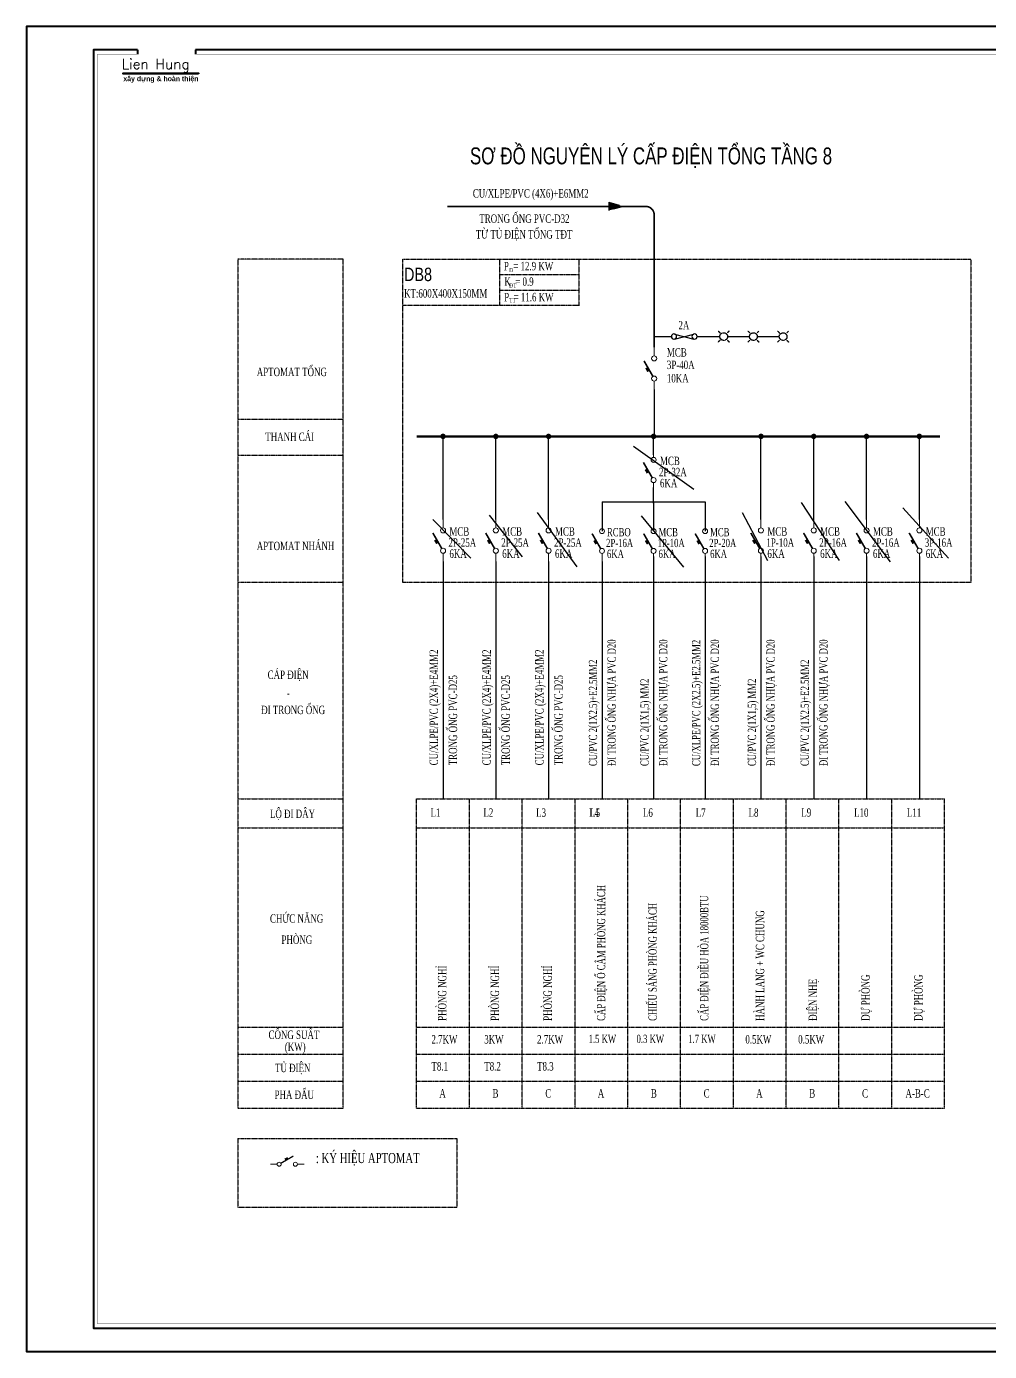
# Model space of a CAD drawing. Header units: inches. Extents: x -30463 to 18, y -115022 to 17.
# Drawn here: x -30463 to -14980, y -66322 to -45027 of the extents above; entities that cross this region are included whole.
import ezdxf
from ezdxf.enums import TextEntityAlignment as Align

# ---------------------------------------------------------------- set-up
doc = ezdxf.new("R2010")
doc.units = ezdxf.units.IN
doc.header["$MEASUREMENT"] = 0
for name, pattern in [('CENTER2', [1.125, 0.75, -0.125, 0.125, -0.125]), ('DASHED', [0.282222, 0.141111, -0.141111]), ('HIDDEN', [9.525, 6.35, -3.175])]:
    doc.linetypes.add(name, pattern=pattern)
for name, color, linetype in [('1', 1, 'Continuous'), ('day dan', 3, 'Continuous'), ('dien', 3, 'Continuous'), ('dien phong', 2, 'Continuous'), ('Sche', 2, 'Continuous'), ('tbi', 5, 'Continuous'), ('TEXT-E', 30, 'Continuous'), ('XT-Thiet bi dien', 50, 'HIDDEN')]:
    doc.layers.add(name, color=color, linetype=linetype)
for name, color, linetype, lineweight in [('6', 6, 'Continuous', 60), ('A-NETCAT', 7, 'Continuous', 40), ('cat1', 252, 'Continuous', 40), ('dây điện 2', 32, 'Continuous', 25), ('E-TEXT', 4, 'Continuous', 13), ('TBD', 2, 'Continuous', 15)]:
    doc.layers.add(name, color=color, linetype=linetype, lineweight=lineweight)
doc.styles.add('0-Thuong', font='vntimeh.shx', dxfattribs={"width": 0.7})
doc.styles.add('BOLD', font='')
doc.styles.add('RomanS', font='romans.shx')
doc.styles.add('VnAvantH', font='')
doc.styles.add('XT-Text dien', font='vntimeh.shx', dxfattribs={"width": 0.7})
doc.styles.get('BOLD').set_extended_font_data('VNI-Avo', bold=True)
doc.styles.get('VnAvantH').set_extended_font_data('.VnAvantH')

# ---------------------------------------------------------------- blocks, each defined once
blk = doc.blocks.new('DI2')
at = {"layer": 'TBD'}
for p, q in [((0, 1000), (0, 1250)), ((0, 250), (0, 0))]:
    blk.add_line(p, q, dxfattribs=at)
for points, const_width in [([(-37, 390), (-302, 850)], 50), ([(-177, 533), (-239, 641)], 60)]:
    blk.add_lwpolyline(points, dxfattribs=dict(at, const_width=const_width))
for centre in [(0, 925), (0, 325)]:
    blk.add_circle(centre, 75, dxfattribs=at)
blk = doc.blocks.new('A$C074D4DC1')
blk.add_lwpolyline([(44733, -1037), (44733, 30566), (42, 30566), (42, -1037)], close=True)
for points in [[(2691, 30008), (1638, 30008), (1638, -479), (44175, -479), (44175, 30008), (4075, 30008)], [(2691, 30008), (2691, 29906)], [(4075, 30008), (4075, 29906)]]:
    blk.add_lwpolyline(points)
at = {"color": 142, "true_color": 0x00a1d6, "const_width": 6.02}
blk.add_lwpolyline([(2691, 29906), (1739, 29906), (1739, -377), (44073, -377), (44073, 29906), (4075, 29906)], dxfattribs=at)
at = {"color": 1}
blk.add_lwpolyline([(4144, 29434), (2345, 29434), (2345, 29451), (4144, 29451)], close=True, dxfattribs=at)
at = {"layer": 'A-NETCAT'}
for points in [[(2691, 30008), (2691, 29906)], [(4075, 30008), (4075, 29906)]]:
    blk.add_lwpolyline(points, dxfattribs=at)
at = {"color": 1}
for s, height, style, p in [('Lien Hung', 240.5, 'RomanS', (2317, 29551)), ('xaây döïng & hoaøn thieän', 119.83, 'BOLD', (2353, 29262))]:
    blk.add_text(s, height=height, dxfattribs=dict(at, style=style)).set_placement(p)
blk = doc.blocks.new('mt')
at = {"layer": 'XT-Thiet bi dien', "linetype": 'DASHED', "lineweight": -3}
h = blk.add_hatch(color=5, dxfattribs=at)
h.set_gradient(color1=(0, 0, 255), one_color=1, tint=1)
h.paths.add_polyline_path([(3764.42, -1139.31), (3755.52, -1136.86), (3755.52, -1141.76)])
at = {"layer": 'XT-Thiet bi dien', "color": 3, "lineweight": -3}
for p, q in [((3755.52, -1136.86), (3764.42, -1139.31)), ((3755.52, -1136.86), (3755.52, -1141.76)), ((3764.42, -1139.31), (3755.52, -1141.76))]:
    blk.add_line(p, q, dxfattribs=at)
blk = doc.blocks.new('donut')
at = {"layer": 'dien phong', "const_width": 75}
blk.add_lwpolyline([(-37.5, 0, 1), (37.5, 0, 1)], format="xyb", close=True, dxfattribs=at)
blk = doc.blocks.new('W')
for p, q in [((-8.75, 0.97), (-1.25, -0.97)), ((-8.75, -0.97), (-1.25, 0.97))]:
    blk.add_line(p, q)
for centre in [(-9, 0), (-1, 0)]:
    blk.add_circle(centre, 1)

msp = doc.modelspace()

# ---------------------------------------------------------------- linework, layer by layer
for p, q in [((-20701, -51771), (-19734, -52465)), ((-18010, -52677), (-17396, -53609)), ((-17306, -52659), (-16579, -53632)), ((-16372, -52763), (-15642, -53570)), ((-23929, -52950), (-23321, -53570)), ((-23022, -52883), (-22495, -53553)), ((-22250, -52839), (-21616, -53713)), ((-20583, -52890), (-19898, -53714)), ((-18956, -52840), (-18551, -53608, -19928))]:
    msp.add_line(p, q)
at = {"color": 6, "linetype": 'Continuous', "const_width": 38, "elevation": 2438}
msp.add_lwpolyline([(-24192, -51615), (-15778, -51615)], dxfattribs=at)
at = {"layer": 'dây điện 2', "linetype": 'DASHED', "lineweight": -3, "const_width": 26.5, "elevation": -36989}
msp.add_lwpolyline([(-20371, -50185), (-20371, -48055, 0.414214), (-20507, -47919), (-23696, -47919)], format="xyb", dxfattribs=at)
at = {"layer": 'Sche', "color": 3, "linetype": 'ByBlock'}
for p, q in [((-20371, -50010, -36989), (-20094, -50010, -36989)), ((-19681, -50010, -36989), (-19319, -50011, -36989)), ((-19192, -50011, -36989), (-18838, -50011, -36989)), ((-18714, -50011, -36989), (-18360, -50011, -36989)), ((-20371, -50863, -36568), (-20371, -51615, -36568)), ((-23766, -52950, 2438), (-23766, -51615, 2438)), ((-22917, -52950, 2438), (-22917, -51615, 2438)), ((-22069, -52950, 2438), (-22069, -51615, 2438)), ((-20381, -51911, 17077), (-20381, -51615, 19078)), ((-18654, -52950, -19928), (-18654, -51615, -19928)), ((-17806, -52950, -29681), (-17806, -51615, -29681)), ((-16957, -52950, -15052), (-16957, -51615, -15052)), ((-16108, -52950, -423), (-16108, -51615, -423)), ((-20381, -52687, 11825), (-20381, -52438, 13507)), ((-21210, -52666, 14202), (-21210, -53138, 14202)), ((-21210, -52666, 14202), (-19552, -52666, -23843)), ((-20381, -52666, -7203), (-20381, -53138, -7203)), ((-19552, -52666, -23843), (-19552, -53138, -23843)), ((-23766, -53628, 2438), (-23766, -57441, 2438)), ((-22917, -53628, 2438), (-22917, -57441, 2438)), ((-22069, -53628, 2438), (-22069, -57441, 2438)), ((-21210, -53628, 14202), (-21210, -57441, 19078)), ((-20381, -53546, -7203), (-20381, -57441, -2326)), ((-19552, -53546, -23843), (-19552, -57441, -18966)), ((-18654, -53544, -19929), (-18654, -57441, -19929)), ((-17806, -53544, -29682), (-17806, -57441, -29682)), ((-16957, -53544, -15053), (-16957, -57441, -15053)), ((-16108, -53544, -424), (-16108, -57441, -424))]:
    msp.add_line(p, q, dxfattribs=at)
at = {"layer": 'tbi', "linetype": 'CENTER2'}
for p, q in [((-22859, -48766, 2438), (-22859, -49512, 2438)), ((-21583, -48766, 2438), (-21583, -49514, 2438)), ((-22859, -49014, 2438), (-21583, -49014, 2438)), ((-22859, -49263, 2438), (-21583, -49263, 2438)), ((-21583, -49513, 2438), (-24411, -49512, 2438)), ((-19341, -49923, -36989), (-19312, -49952, -36989)), ((-19166, -49923, -36989), (-19195, -49952, -36989)), ((-18863, -49923, -36989), (-18834, -49952, -36989)), ((-18688, -49923, -36989), (-18717, -49952, -36989)), ((-18386, -49923, -36989), (-18357, -49952, -36989)), ((-18211, -49923, -36989), (-18240, -49952, -36989)), ((-19312, -50069, -36989), (-19341, -50098, -36989)), ((-19195, -50069, -36989), (-19166, -50098, -36989)), ((-18834, -50069, -36989), (-18863, -50098, -36989)), ((-18717, -50069, -36989), (-18688, -50098, -36989)), ((-18357, -50069, -36989), (-18386, -50098, -36989)), ((-18240, -50069, -36989), (-18211, -50098, -36989)), ((-27064, -51338, 2438), (-25369, -51338, 2438)), ((-27064, -51914, 2438), (-25369, -51914, 2438)), ((-27064, -53958, 2438), (-25369, -53958, 2438)), ((-27064, -57440, 2438), (-25369, -57440, 2438)), ((-24190, -57441, 2438), (-15704, -57441, -4075)), ((-24190, -62409, 2438), (-24190, -57441, 2438)), ((-23342, -62409, 2438), (-23342, -57441, 2438)), ((-22493, -62409, 2438), (-22493, -57441, 2438)), ((-21644, -62409, 2438), (-21644, -57441, 2438)), ((-20796, -62409, 2438), (-20796, -57441, 2438)), ((-19947, -62409, -7314), (-19947, -57441, -7314)), ((-19098, -62409, -7314), (-19098, -57441, -7314)), ((-18250, -62409, -7314), (-18250, -57441, -7314)), ((-17401, -62409, -7314), (-17401, -57441, -7314)), ((-16552, -62409, -7314), (-16552, -57441, -7314)), ((-15704, -62409, -7314), (-15704, -57441, -7314)), ((-27064, -57905, 2438), (-25369, -57905, 2438)), ((-24190, -57905, 2438), (-15704, -57905, -8398)), ((-27064, -61107, 2438), (-25369, -61107, 2438)), ((-24190, -61107, -2438), (-15704, -61107, -2438)), ((-27064, -61541, 2438), (-25369, -61541, 2438)), ((-24190, -61541, -2438), (-15704, -61541, -2438)), ((-27064, -61975, 2438), (-25369, -61975, 2438)), ((-24190, -61975, -2438), (-15704, -61975, -2438)), ((-24190, -62409, -2438), (-15704, -62409, -2438)), ((-27064, -62898, 2438), (-27064, -64008, 2438))]:
    msp.add_line(p, q, dxfattribs=at)
at = {"layer": 'tbi', "linetype": 'CENTER2', "elevation": 2438}
for points in [[(-25369, -62409), (-25369, -48766), (-27064, -48766), (-27064, -62409)], [(-24411, -48766), (-15281, -48766), (-15281, -53963), (-24411, -53963)]]:
    msp.add_lwpolyline(points, close=True, dxfattribs=at)
msp.add_lwpolyline([(-27064, -62898), (-23544, -62898), (-23544, -64008), (-27064, -64008)], dxfattribs=at)
at = {"layer": 'tbi', "linetype": 'CENTER2'}
for centre in [(-19253, -50011, -36989), (-18776, -50011, -36989), (-18298, -50011, -36989)]:
    msp.add_circle(centre, 61.9, dxfattribs=at)

# ---------------------------------------------------------------- block references
at = {"layer": 'cat1', "xscale": 0.6738010520752868, "yscale": 0.6738010520752868, "zscale": 0.6738010520752868}
msp.add_blockref('A$C074D4DC1', (-30491, -65623), dxfattribs=at)
at = {"layer": 'day dan', "linetype": 'DASHED', "lineweight": -3, "xscale": 27.12340953797862, "yscale": 27.12340953797862, "zscale": 27.12340953797862}
msp.add_blockref('mt', (-122965, -17017, -36989), dxfattribs=at)
at = {"layer": 'dien', "ltscale": 5, "xscale": 0.5811075733345741, "yscale": 0.5811075733345741, "zscale": 0.5811075733345741}
for p in [(-23766, -51615, 2438), (-22917, -51615, 2438), (-22069, -51615, 2438), (-20381, -51615, 19078), (-18654, -51615, -19928), (-17806, -51615, -29681), (-16957, -51615, -15052), (-16108, -51615, -423)]:
    msp.add_blockref('donut', p, dxfattribs=at)
at = {"layer": 'Sche', "color": 3, "linetype": 'ByBlock', "xscale": 0.5424681913240172, "yscale": 0.5424681913240172, "zscale": 0.5424681913240172}
msp.add_blockref('DI2', (-20381, -52494, 14015), dxfattribs=at)
at = {"layer": 'tbi', "linetype": 'CENTER2', "xscale": -41.28869699322821, "yscale": 41.28869699322821, "zscale": 41.28869699316513, "rotation": 180}
msp.add_blockref('W', (-19681, -50010, -36989), dxfattribs=at)
at = {"layer": 'XT-Thiet bi dien', "linetype": 'Continuous'}
for p, xscale, yscale, zscale in [((-20371, -50863, -36568), 0.5424681913240172, 0.5424681913240172, 0.5424681913240172), ((-23766, -53628, 2438), 0.5424681913240172, 0.5424681913240172, 0.5424681913240172), ((-22917, -53628, 2438), 0.5424681913240172, 0.5424681913240172, 0.5424681913240172), ((-22069, -53628, 2438), 0.5424681913240172, 0.5424681913240172, 0.5424681913240172), ((-21210, -53628, 14202), 0.5300249480249375, 0.5300249480249375, 0.5300249480249375), ((-20381, -53628, -7203), 0.5300249480249375, 0.5300249480249375, 0.5300249480249375), ((-19552, -53628, -23843), 0.5300249480249375, 0.5300249480249375, 0.5300249480249375), ((-18654, -53628, -19929), 0.5424681913240172, 0.5424681913240172, 0.5424681913240172), ((-17806, -53628, -29682), 0.5424681913240172, 0.5424681913240172, 0.5424681913240172), ((-16957, -53628, -15053), 0.5424681913240172, 0.5424681913240172, 0.5424681913240172), ((-16108, -53628, -424), 0.5424681913240172, 0.5424681913240172, 0.5424681913240172)]:
    msp.add_blockref('DI2', p, dxfattribs=dict(at, xscale=xscale, yscale=yscale, zscale=zscale))
at = {"layer": 'XT-Thiet bi dien', "linetype": 'Continuous', "xscale": 0.4339745529006214, "yscale": 0.4339745529006214, "zscale": 0.4339745529006214, "rotation": 270}
msp.add_blockref('DI2', (-26541, -63312, 2438), dxfattribs=at)

# ---------------------------------------------------------------- texts
at = {"layer": '1', "linetype": 'Continuous', "style": '0-Thuong', "width": 0.7}
for s, height, p in [('P  = 11.6 kW', 135.62, (-22783, -49444, 2438)), ('TT', 67.8, (-22702, -49460, 2438))]:
    msp.add_text(s, height=height, dxfattribs=at).set_placement(p)
at = {"layer": '1', "ltscale": 0.5, "style": '0-Thuong', "width": 0.7}
for s, p in [('rCBo', (-21130, -53260, 14202)), ('2p-16A', (-21145, -53434, 14202)), ('6ka', (-21130, -53609, 14202))]:
    msp.add_text(s, height=132.5, dxfattribs=at).set_placement(p, align=Align.BOTTOM_LEFT)
at = {"layer": '6', "ltscale": 0.5, "style": '0-Thuong', "width": 0.7}
msp.add_text('Cu/xlpe/PVC (2x2.5)+e2.5MM2', height=132.51, rotation=90, dxfattribs=at).set_placement((-19630, -56913, -38010))
at = {"layer": 'E-TEXT', "linetype": 'ByBlock', "style": 'XT-Text dien', "width": 0.7}
msp.add_text('cu/XLPE/PVC (4x6)+E6mm2', height=135.62, dxfattribs=at).set_placement((-22356, -47777, -36989), align=Align.CENTER)
at = {"layer": 'E-TEXT', "style": 'VnAvantH', "width": 0.8}
msp.add_text('db8', height=216.7, dxfattribs=at).set_placement((-24393, -49120, 2438))
at = {"layer": 'E-TEXT', "linetype": 'Continuous', "style": '0-Thuong', "width": 0.7}
for s, p in [('McB', (-20167, -50332, -33708)), ('3P-40A', (-20167, -50533, -33708)), ('10kA', (-20167, -50747, -33708))]:
    msp.add_text(s, height=135.6, dxfattribs=at).set_placement(p)
at = {"layer": 'TEXT-E', "ltscale": 0.5, "style": 'VnAvantH', "width": 0.75}
msp.add_text('s¬ ®å nguyªn lý CÊP §IÖN tæng TÇNG 8', height=271.08, dxfattribs=at).set_placement((-20422, -47096, -19080), align=Align.MIDDLE)
at = {"layer": 'TEXT-E', "style": 'XT-Text dien', "width": 0.7}
for s, p in [('trong èng pvc-d32', (-22457, -48183, -36989)), ('tõ tñ ®iÖn tæng t®t', (-22463, -48435, -36989))]:
    msp.add_text(s, height=135.62, dxfattribs=at).set_placement(p, align=Align.CENTER)
at = {"layer": 'TEXT-E', "linetype": 'Continuous', "style": '0-Thuong', "width": 0.7}
for s, height, p in [('P  = 12.9 kW', 135.62, (-22788, -48946, 2438)), ('§', 67.8, (-22702, -48975, 2438)), ('K  = 0.9', 135.6, (-22780, -49195, 2438)), ('§T', 67.8, (-22702, -49223, 2438)), ('kt:600x400x150mm', 135.62, (-24393, -49384, 2438)), ('2A', 135.6, (-19981, -49896, -36989)), ('l1', 135.6, (-23966, -57729, 2438)), ('l2', 135.6, (-23117, -57729, 2438)), ('l3', 135.6, (-22269, -57729, 2438)), ('l4', 135.6, (-21420, -57729, 2438)), ('l5', 135.6, (-21400, -57729, 19078)), ('l6', 135.6, (-20552, -57729, 19078)), ('l7', 135.6, (-19703, -57729, 19078)), ('l8', 135.6, (-18854, -57729, 19078)), ('l9', 135.6, (-18006, -57729, 16640)), ('l10', 135.6, (-17157, -57729, 16640)), ('l11', 135.6, (-16308, -57729, 16640)), ('c«ng suÊt', 135.6, (-26571, -61299, 2438)), ('2.7KW', 135.6, (-23952, -61372, 2438)), ('3KW', 135.6, (-23103, -61372, 2438)), ('2.7KW', 135.6, (-22254, -61372, 2438)), ('0.5KW', 135.6, (-18905, -61372, 14202)), ('0.5KW', 135.6, (-18056, -61372, 9326)), ('(kw)', 135.6, (-26309, -61492, 2438)), ('t8.1', 135.6, (-23952, -61806, 7314)), ('t8.2', 135.6, (-23103, -61806, 7314)), ('t8.3', 135.6, (-22254, -61806, 7314)), ('a', 136, (-23824, -62241, 31696)), ('b', 136, (-22970, -62241, 36572)), ('C', 136, (-22121, -62241, 31696)), ('a', 136, (-21278, -62241, 31696)), ('b', 136, (-20424, -62241, 36572)), ('C', 136, (-19575, -62241, 31696)), ('a', 136, (-18732, -62241, 21943)), ('b', 136, (-17878, -62241, 26820)), ('C', 136, (-17029, -62241, 21943)), ('A-B-C', 135.6, (-16331, -62241, -427)), (': ký hiÖu aptomat', 162.74, (-25810, -63294, 2438))]:
    msp.add_text(s, height=height, dxfattribs=at).set_placement(p)
for s, height, p in [('aptomat tæng', 135.62, (-26760, -50687, 2438)), ('thanh c¸i', 135.6, (-26623, -51730, 2438)), ('mCB', 135.6, (-20278, -52117, 38396)), ('2p-32A', 135.6, (-20294, -52296, 38396)), ('6ka', 135.6, (-20278, -52474, 38396)), ('mCB', 135.6, (-23663, -53251, 26820)), ('mCB', 135.6, (-22814, -53251, 26820)), ('mCB', 135.6, (-21966, -53251, 26820)), ('mCB', 135.6, (-18551, -53251, -19928)), ('mCB', 135.6, (-17703, -53251, -29681)), ('mCB', 135.6, (-16854, -53251, -15052)), ('mCB', 135.6, (-16005, -53251, 4452)), ('aptomat nh¸nh', 135.62, (-26760, -53484, 2438)), ('2p-25A', 135.6, (-23679, -53430, 26820)), ('6ka', 135.6, (-23663, -53608, 26820)), ('2p-25A', 135.6, (-22830, -53430, 26820)), ('6ka', 135.6, (-22814, -53608, 26820)), ('2p-25A', 135.6, (-21981, -53430, 26820)), ('6ka', 135.6, (-21966, -53608, 26820)), ('1p-10A', 135.6, (-18567, -53430, -19928)), ('6ka', 135.6, (-18551, -53608, -19928)), ('2p-16A', 135.6, (-17718, -53430, -29681)), ('6ka', 135.6, (-17703, -53608, -29681)), ('2p-16A', 135.6, (-16870, -53430, -15052)), ('6ka', 135.6, (-16854, -53608, -15052)), ('3p-16A', 135.6, (-16021, -53430, 4452)), ('6ka', 135.6, (-16005, -53608, 4452)), ('c¸p ®iÖn', 135.6, (-26585, -55554, 2438)), ('-', 136, (-26277, -55847, 2438)), ('®i trong èng', 135.62, (-26689, -56119, 2438)), ('lé ®i d©y', 135.6, (-26548, -57789, 2438)), ('chøc n¨ng', 135.6, (-26548, -59472, 2438)), ('phßng', 135.6, (-26363, -59812, 2438)), ('tñ ®iÖn', 135.6, (-26467, -61873, 2438)), ('pha ®Êu', 135.6, (-26474, -62304, 2438))]:
    msp.add_text(s, height=height, dxfattribs=at).set_placement(p, align=Align.BOTTOM_LEFT)
at = {"layer": 'TEXT-E', "ltscale": 0.5, "style": '0-Thuong', "width": 0.7}
for s, p in [('MCB', (-20301, -53260, -7203)), ('MCB', (-19472, -53260, -23843)), ('1p-10A', (-20316, -53434, -7203)), ('6ka', (-20301, -53609, -7203)), ('2p-20A', (-19487, -53434, -23843)), ('6ka', (-19472, -53609, -23843))]:
    msp.add_text(s, height=132.5, dxfattribs=at).set_placement(p, align=Align.BOTTOM_LEFT)
for s, p in [('®i trong èng nhùa pvc d20', (-20989, -56913, 35)), ('®i trong èng nhùa pvc d20', (-20160, -56913, -21370)), ('®i trong èng nhùa pvc d20', (-19330, -56913, -38010)), ('®i trong èng nhùa pvc d20', (-18433, -56913, -38697)), ('®i trong èng nhùa pvc d20', (-17584, -56913, -48468)), ('Cu/PVC 2(1x2.5)+E2.5mm2', (-21289, -56913, 35)), ('Cu/PVC 2(1x2.5)+E2.5mm2', (-17884, -56913, -48468)), ('Cu/PVC 2(1x1,5) mm2', (-20459, -56913, -21370)), ('Cu/PVC 2(1x1,5) mm2', (-18733, -56913, -38697)), ('cÊp ®iÖn æ c¾m phßng kh¸ch', (-21159, -61008, 25379)), ('chiÕu s¸ng phßng kh¸ch ', (-20330, -61008, 9326)), ('cÊp ®iÖn ®iÒu hßa 18000btu', (-19501, -61008, -24255))]:
    msp.add_text(s, height=132.51, rotation=90, dxfattribs=at).set_placement(p)
at = {"layer": 'TEXT-E', "linetype": 'Continuous', "style": '0-Thuong', "width": 0.7}
for s, height, p in [('cu/XLPE/PVC (2x4)+e4mm2', 135.62, (-23846, -56901, 7329)), ('cu/XLPE/PVC (2x4)+e4mm2', 135.62, (-22997, -56901, 7329)), ('cu/XLPE/PVC (2x4)+e4mm2', 135.62, (-22149, -56901, 7329)), ('trong èng pvc-d25', 135.62, (-23539, -56901, 7329)), ('trong èng pvc-d25', 135.62, (-22691, -56901, 7329)), ('trong èng pvc-d25', 135.62, (-21842, -56901, 7329)), ('hµnh lang + wc chung', 135.62, (-18602, -61008, -9096)), ('phßng nghØ', 135.6, (-23713, -61008, 2438)), ('phßng nghØ', 135.6, (-22865, -61008, 2438)), ('phßng nghØ', 135.6, (-22016, -61008, 2438)), ('®iÖn nhÑ', 135.6, (-17753, -61008, -10180)), ('Dù PHßNG', 135.6, (-16905, -61008, -15056)), ('Dù PHßNG', 135.6, (-16056, -61008, -427))]:
    msp.add_text(s, height=height, rotation=90, dxfattribs=at).set_placement(p)
at = {"layer": 'TEXT-E', "ltscale": 0.5, "style": '0-Thuong', "width": 0.7}
for s, p in [('1.5 KW', (-21426, -61364, 20028)), ('0.3 KW', (-20655, -61364, 20028)), ('1.7 KW', (-19825, -61364, 14090))]:
    msp.add_text(s, height=132.5, dxfattribs=at).set_placement(p)

doc.saveas('drawing.dxf')
